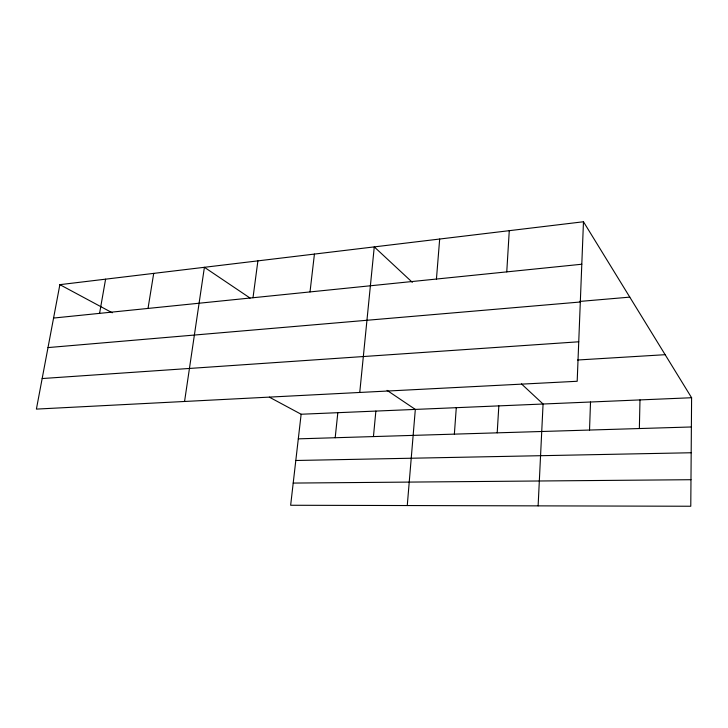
<?xml version="1.0" encoding="UTF-8"?>
<svg xmlns="http://www.w3.org/2000/svg" width="728" height="728" viewBox="0 0 728 728"><rect width="100%" height="100%" fill="white"/><g stroke="black" fill="none" stroke-linecap="round" stroke-linejoin="round"><path stroke-width="1.09" d="M583.474 221.758L577.186 381.272L36.4 409.1L59.869 284.657L583.474 221.758L691.6 397.734L690.781 506.242L290.645 505.259L301.137 414.241L269.369 397.17M639.357 428.537L639.985 399.918M589.525 430.048L590.517 402.011M538.119 505.869L543.07 404.013L521.466 383.902M506.761 271.881L509.272 230.667M497.197 432.832L498.835 405.887M454.363 434.134L456.283 407.68M436.436 279.042L439.676 239.03M407.261 505.55L415.324 409.409L387.069 390.372M373.446 436.572L375.866 411.083M359.75 392.456L374.265 246.892L412.348 282.337M335.189 437.728L337.828 412.685M310.019 291.928L314.432 254.072M253.007 297.734L257.903 260.87M184.557 401.474L204.404 267.294L250.095 298.08M148.021 308.426L153.708 273.382M99.581 313.368L105.596 279.161M53.572 318.054L581.799 264.237M579.452 301.456L629.784 297.133M48.003 347.584L580.307 302.002M42.16 378.542L578.742 341.787M577.595 360.005L665.155 354.691M301.137 414.241L691.6 397.734M298.307 438.848L691.382 426.972M295.805 460.496L691.181 452.752M293.202 483.074L690.981 479.707M59.869 284.657L112.258 312.794"/></g></svg>
